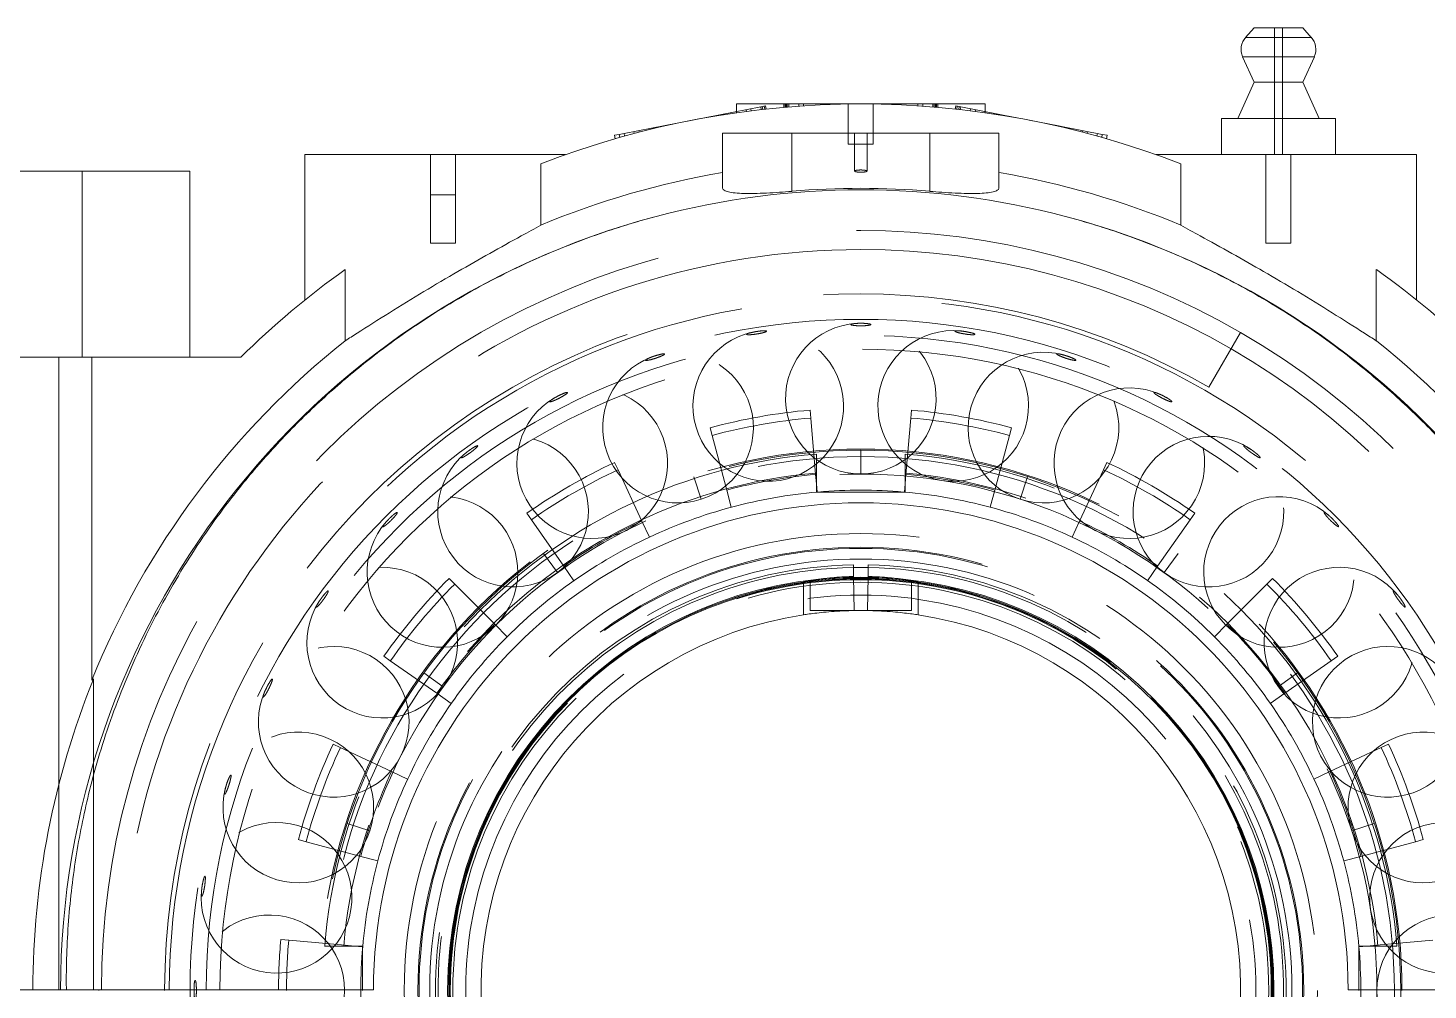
# Model space of a CAD drawing. Header units: millimetres. Extents: x -654804 to -654016, y 0 to 722.
# Drawn here: x -654540.8 to -654430.2, y 450.7 to 526.6 of the extents above; entities that cross this region are included whole.
import ezdxf

# ---------------------------------------------------------------- set-up
doc = ezdxf.new("R2010")
doc.units = ezdxf.units.MM
doc.linetypes.add('HIDDEN', pattern=[9.525, 6.35, -3.175])
for name, color, linetype, lineweight in [('Estreito visível (ISO)', 7, 'Continuous', 9), ('OCULTO', 3, 'HIDDEN', 5), ('Visível (ISO)', 7, 'Continuous', 9)]:
    doc.layers.add(name, color=color, linetype=linetype, lineweight=lineweight)

msp = doc.modelspace()

# ---------------------------------------------------------------- linework, layer by layer
at = {"layer": 'Estreito visível (ISO)'}
for p, q in [((-654444.57, 525.9), (-654439.38, 525.9)), ((-654444.81, 524.36), (-654439.14, 524.36)), ((-654482.88, 520.41), (-654482.84, 520.2)), ((-654480.67, 520.64), (-654480.67, 520.41)), ((-654477.53, 520.64), (-654477.53, 520.59)), ((-654473.72, 520.64), (-654473.72, 520.63)), ((-654473.44, 520.64), (-654473.44, 520.62)), ((-654469.28, 520.64), (-654469.28, 520.41)), ((-654467.07, 520.41), (-654467.11, 520.2)), ((-654463.99, 519.81), (-654464, 519.77)), ((-654462.61, 519.54), (-654462.61, 519.54)), ((-654462.33, 519.49), (-654462.34, 519.49)), ((-654462.18, 519.46), (-654462.18, 519.46)), ((-654461.9, 519.41), (-654461.9, 519.41)), ((-654459.36, 518.92), (-654459.37, 518.88)), ((-654493.67, 518.32), (-654493.63, 518.11)), ((-654480.43, 518.34), (-654480.43, 513.74)), ((-654469.52, 518.34), (-654469.52, 513.74)), ((-654455.9, 518.24), (-654455.94, 518)), ((-654538.34, 500.64), (-654538.34, 466.87))]:
    msp.add_line(p, q, dxfattribs=at)
for start, end in [(104.8206, 179.9728), (0.0272, 75.1794)]:
    msp.add_arc((-654474.97, 450.64), 63.22, start, end, dxfattribs=at)
at = {"layer": 'OCULTO', "ltscale": 5}
for p, q in [((-654442.3, 526.64), (-654442.3, 516.64)), ((-654441.65, 526.64), (-654441.65, 516.64)), ((-654485.57, 519.89), (-654485.56, 519.83)), ((-654484.8, 520.04), (-654484.8, 519.95)), ((-654484.03, 520.18), (-654484.01, 520.05)), ((-654483.65, 520.26), (-654483.62, 520.1)), ((-654482.76, 520.43), (-654482.72, 520.21)), ((-654482.6, 520.46), (-654482.56, 520.23)), ((-654480.94, 520.64), (-654480.94, 520.38)), ((-654480.87, 520.64), (-654480.87, 520.39)), ((-654480.78, 520.64), (-654480.78, 520.4)), ((-654479.88, 520.64), (-654479.88, 520.47)), ((-654479.49, 520.64), (-654479.49, 520.49)), ((-654478.06, 520.64), (-654478.06, 520.57)), ((-654477.81, 520.64), (-654477.81, 520.58)), ((-654476.51, 520.64), (-654476.51, 520.62)), ((-654476.23, 520.64), (-654476.23, 520.63)), ((-654476.13, 520.64), (-654476.13, 520.63)), ((-654475.96, 520.64), (-654475.96, 517.46)), ((-654475.84, 520.64), (-654475.84, 520.63)), ((-654475.17, 520.64), (-654475.17, 520.64)), ((-654474.78, 520.64), (-654474.78, 520.64)), ((-654474.11, 520.64), (-654474.11, 520.63)), ((-654473.99, 520.64), (-654473.99, 517.46)), ((-654473.82, 520.64), (-654473.82, 520.63)), ((-654472.82, 520.64), (-654472.82, 520.6)), ((-654472.42, 520.64), (-654472.42, 520.59)), ((-654472.14, 520.64), (-654472.14, 520.58)), ((-654471.88, 520.64), (-654471.88, 520.57)), ((-654470.46, 520.64), (-654470.46, 520.49)), ((-654470.07, 520.64), (-654470.07, 520.47)), ((-654469.17, 520.64), (-654469.17, 520.4)), ((-654469.08, 520.64), (-654469.08, 520.39)), ((-654469, 520.64), (-654469, 520.38)), ((-654467.35, 520.46), (-654467.39, 520.23)), ((-654467.19, 520.43), (-654467.23, 520.21)), ((-654466.3, 520.26), (-654466.33, 520.1)), ((-654465.92, 520.18), (-654465.94, 520.05)), ((-654465.15, 520.04), (-654465.15, 519.95)), ((-654464.37, 519.89), (-654464.39, 519.83)), ((-654490.97, 518.84), (-654490.96, 518.79)), ((-654490.59, 518.92), (-654490.58, 518.88)), ((-654490.2, 518.99), (-654490.19, 518.96)), ((-654489.81, 519.07), (-654489.81, 519.05)), ((-654489.43, 519.14), (-654489.43, 519.13)), ((-654489.04, 519.21), (-654489.04, 519.21)), ((-654488.05, 519.41), (-654488.05, 519.41)), ((-654487.77, 519.46), (-654487.77, 519.46)), ((-654487.61, 519.49), (-654487.61, 519.49)), ((-654487.5, 519.51), (-654487.5, 519.51)), ((-654487.34, 519.54), (-654487.34, 519.54)), ((-654487.12, 519.59), (-654487.11, 519.58)), ((-654486.73, 519.66), (-654486.73, 519.64)), ((-654486.35, 519.74), (-654486.34, 519.71)), ((-654485.96, 519.81), (-654485.95, 519.77)), ((-654463.22, 519.66), (-654463.22, 519.64)), ((-654462.83, 519.59), (-654462.83, 519.58)), ((-654462.45, 519.51), (-654462.45, 519.51)), ((-654460.91, 519.21), (-654460.91, 519.21)), ((-654460.52, 519.14), (-654460.52, 519.13)), ((-654460.14, 519.07), (-654460.14, 519.05)), ((-654459.75, 518.99), (-654459.75, 518.96)), ((-654492.9, 518.47), (-654492.87, 518.31)), ((-654492.51, 518.54), (-654492.49, 518.41)), ((-654475.47, 518.34), (-654475.47, 515.34)), ((-654474.48, 518.34), (-654474.48, 515.34)), ((-654457.44, 518.54), (-654457.46, 518.41)), ((-654457.05, 518.47), (-654457.08, 518.31)), ((-654456.28, 518.32), (-654456.32, 518.11)), ((-654508.96, 516.64), (-654508.96, 509.64)), ((-654506.99, 516.64), (-654506.99, 509.64)), ((-654473.99, 517.46), (-654475.96, 517.46)), ((-654442.96, 516.64), (-654442.96, 509.64)), ((-654440.99, 516.64), (-654440.99, 509.64)), ((-654506.99, 513.46), (-654508.96, 513.46)), ((-654506.99, 509.64), (-654508.96, 509.64)), ((-654440.99, 509.64), (-654442.96, 509.64)), ((-654447.47, 498.27), (-654444.97, 502.6)), ((-654478.93, 495.83), (-654478.98, 496.46)), ((-654478.54, 491.38), (-654478.93, 495.83)), ((-654471.02, 495.83), (-654471.41, 491.38)), ((-654470.97, 496.46), (-654471.02, 495.83)), ((-654486.88, 495.07), (-654486.72, 494.46)), ((-654486.72, 494.46), (-654485.56, 490.14)), ((-654464.39, 490.14), (-654463.23, 494.46)), ((-654463.23, 494.46), (-654463.07, 495.07)), ((-654494.15, 491.75), (-654494.42, 492.33)), ((-654478.47, 491.49), (-654478.47, 492.99)), ((-654474.97, 491.41), (-654474.97, 493.29)), ((-654471.47, 492.99), (-654471.47, 491.49)), ((-654455.53, 492.33), (-654455.8, 491.75)), ((-654492.26, 487.7), (-654494.15, 491.75)), ((-654487.57, 489.42), (-654488.15, 491.2)), ((-654478.47, 490.64), (-654478.54, 491.38)), ((-654478.47, 489.99), (-654478.47, 491.49)), ((-654471.47, 491.49), (-654471.47, 489.99)), ((-654471.41, 491.38), (-654471.47, 490.64)), ((-654462.37, 489.42), (-654461.8, 491.2)), ((-654455.8, 491.75), (-654457.69, 487.7)), ((-654485.56, 490.14), (-654485.2, 488.79)), ((-654478.42, 489.99), (-654478.47, 490.64)), ((-654471.47, 489.99), (-654478.47, 489.99)), ((-654478.42, 489.99), (-654478.42, 489.99)), ((-654471.47, 490.64), (-654471.53, 489.99)), ((-654471.53, 489.99), (-654471.53, 489.99)), ((-654464.75, 488.79), (-654464.39, 490.14)), ((-654501.36, 488.32), (-654501, 487.8)), ((-654501, 487.8), (-654498.43, 484.14)), ((-654451.52, 484.14), (-654448.95, 487.8)), ((-654448.95, 487.8), (-654448.59, 488.32)), ((-654491.67, 486.44), (-654492.26, 487.7)), ((-654457.69, 487.7), (-654458.28, 486.44)), ((-654498.94, 483.63), (-654500.04, 485.14)), ((-654451.01, 483.63), (-654449.91, 485.14)), ((-654498.43, 484.14), (-654497.63, 482.99)), ((-654475.56, 484.24), (-654475.56, 484.03)), ((-654475.56, 484.03), (-654475.56, 484.03)), ((-654475.56, 484.03), (-654475.55, 483.32)), ((-654474.4, 483.32), (-654474.39, 484.03)), ((-654474.39, 484.24), (-654474.39, 484.03)), ((-654474.39, 484.03), (-654474.39, 484.03)), ((-654452.32, 482.99), (-654451.52, 484.14)), ((-654507.05, 482.72), (-654507.5, 483.17)), ((-654503.89, 479.56), (-654507.05, 482.72)), ((-654479.5, 482.82), (-654479.5, 482.89)), ((-654475.55, 483.32), (-654475.5, 480.64)), ((-654474.45, 480.64), (-654474.4, 483.32)), ((-654470.45, 482.89), (-654470.45, 482.82)), ((-654442.9, 482.72), (-654446.06, 479.56)), ((-654442.45, 483.17), (-654442.9, 482.72)), ((-654502.91, 478.57), (-654503.89, 479.56)), ((-654446.06, 479.56), (-654447.04, 478.57)), ((-654512.66, 477.02), (-654512.14, 476.66)), ((-654437.81, 476.66), (-654437.29, 477.02)), ((-654512.14, 476.66), (-654508.47, 474.1)), ((-654507.96, 474.6), (-654509.48, 475.71)), ((-654441.99, 474.6), (-654440.47, 475.71)), ((-654441.47, 474.1), (-654437.81, 476.66)), ((-654535.59, 475.23), (-654535.59, 450.67)), ((-654508.47, 474.1), (-654507.33, 473.29)), ((-654442.62, 473.29), (-654441.47, 474.1)), ((-654516.09, 469.81), (-654516.66, 470.08)), ((-654433.28, 470.08), (-654433.86, 469.81)), ((-654512.04, 467.92), (-654516.09, 469.81)), ((-654433.86, 469.81), (-654437.91, 467.92)), ((-654510.77, 467.33), (-654512.04, 467.92)), ((-654437.91, 467.92), (-654439.18, 467.33)), ((-654538.34, 466.87), (-654538.34, 450.67)), ((-654513.75, 463.24), (-654515.54, 463.82)), ((-654436.2, 463.24), (-654434.41, 463.82)), ((-654519.41, 462.54), (-654518.79, 462.38)), ((-654518.79, 462.38), (-654514.48, 461.22)), ((-654435.47, 461.22), (-654431.15, 462.38)), ((-654431.15, 462.38), (-654430.54, 462.54)), ((-654514.48, 461.22), (-654513.13, 460.86)), ((-654436.82, 460.86), (-654435.47, 461.22)), ((-654520.17, 454.59), (-654520.8, 454.65)), ((-654515.72, 454.2), (-654520.17, 454.59)), ((-654429.78, 454.59), (-654434.23, 454.2)), ((-654517.33, 454.14), (-654515.82, 454.14)), ((-654515.82, 454.14), (-654514.33, 454.14)), ((-654514.98, 454.14), (-654515.72, 454.2)), ((-654514.33, 454.08), (-654514.98, 454.14)), ((-654514.33, 454.14), (-654514.33, 450.67)), ((-654514.32, 454.08), (-654514.33, 454.08)), ((-654434.97, 454.14), (-654435.62, 454.08)), ((-654435.62, 450.67), (-654435.62, 454.14)), ((-654435.62, 454.14), (-654434.12, 454.14)), ((-654435.62, 454.08), (-654435.62, 454.08)), ((-654434.23, 454.2), (-654434.97, 454.14)), ((-654434.12, 454.14), (-654432.62, 454.14))]:
    msp.add_line(p, q, dxfattribs=at)
for radius in [52.99, 42.65, 42.15, 40.77, 36.07, 34.99, 34.9, 34.06, 32.56, 32.43, 32.23, 31.21]:
    msp.add_circle((-654474.97, 450.64), radius, dxfattribs=at)
for centre, radius, start, end in [((-654474.97, 450.64), 60, 60, 179.9714), ((-654474.97, 450.64), 58.5, 90, 300), ((-654474.97, 450.64), 58.5, 60, 90), ((-654474.97, 450.64), 55, 60, 179.9687), ((-654474.97, 450.64), 54.63, 0.0315, 179.9685), ((-654474.97, 497.37), 5.95, 93.1366, 86.8634), ((-654474.97, 450.64), 51.72, 0.0332, 179.9668), ((-654482.28, 496.79), 5.95, 102.2013, 95.7993), ((-654467.67, 496.79), 5.95, 84.2013, 77.7993), ((-654474.97, 450.64), 60, 0.0286, 60), ((-654474.97, 450.64), 50.63, 0.034, 179.966), ((-654489.41, 495.08), 5.95, 111.1366, 104.8634), ((-654460.54, 495.08), 5.95, 75.1366, 68.8634), ((-654474.97, 450.64), 58.5, 0.0294, 60), ((-654496.19, 492.27), 5.95, 120.2013, 113.7993), ((-654453.76, 492.27), 5.95, 66.2013, 59.7993), ((-654474.97, 450.64), 46, 95, 105), ((-654474.97, 450.64), 45.37, 95, 105), ((-654474.97, 450.64), 45.37, 75, 85), ((-654474.97, 450.64), 46, 75, 85), ((-654474.97, 450.64), 42.75, 0.0402, 179.9598), ((-654502.44, 488.44), 5.95, 129.1366, 122.8634), ((-654447.51, 488.44), 5.95, 57.1366, 50.8634), ((-654474.97, 450.64), 42.5, 94.7238, 175.2762), ((-654474.97, 450.64), 46, 115, 125), ((-654474.97, 450.64), 42.5, 4.7238, 85.2762), ((-654474.97, 450.64), 46, 55, 65), ((-654474.97, 450.64), 41, 94.8971, 175.1029), ((-654474.97, 450.64), 45.37, 115, 125), ((-654474.97, 450.64), 40.9, 95, 105), ((-654474.97, 450.64), 41, 4.8971, 85.1029), ((-654474.97, 450.64), 40.9, 75, 85), ((-654474.97, 450.64), 45.37, 55, 65), ((-654474.97, 450.64), 39.5, 95, 105), ((-654474.97, 450.64), 39.5, 94.9, 95), ((-654474.97, 450.64), 39.5, 85.1, 94.9), ((-654474.97, 450.64), 39.5, 85, 85.1), ((-654474.97, 450.64), 39.5, 75, 85), ((-654508.02, 483.68), 5.95, 138.2013, 131.7993), ((-654441.93, 483.68), 5.95, 48.2013, 41.7993), ((-654474.97, 450.64), 39.5, 105, 115), ((-654474.97, 450.64), 39.5, 65, 75), ((-654474.97, 450.64), 40.9, 115, 125), ((-654474.97, 450.64), 40.9, 55, 65), ((-654474.97, 450.64), 39.5, 115, 125), ((-654474.97, 450.64), 39.5, 55, 65), ((-654512.78, 478.1), 5.95, 147.1366, 140.8634), ((-654474.97, 450.64), 33.6, 91, 89), ((-654474.97, 450.64), 33.4, 91, 89), ((-654474.97, 450.64), 33.4, 90, 91), ((-654474.97, 450.64), 33.4, 89, 90), ((-654437.17, 478.1), 5.95, 39.1366, 32.8634), ((-654474.97, 450.64), 46, 135, 145), ((-654474.97, 450.64), 45.37, 135, 145), ((-654474.97, 450.64), 32.56, 97.9483, 82.0517), ((-654474.97, 450.64), 39.5, 125, 135), ((-654474.97, 450.64), 32.57, 90, 97.9435), ((-654474.97, 450.64), 32.57, 82.0565, 90), ((-654474.97, 450.64), 39.5, 45, 55), ((-654474.97, 450.64), 45.37, 35, 45), ((-654474.97, 450.64), 46, 35, 45), ((-654474.97, 450.64), 40.9, 135, 145), ((-654474.97, 450.64), 40.9, 35, 45), ((-654516.61, 471.85), 5.95, 156.2013, 149.7993), ((-654474.97, 450.64), 39.5, 135, 145), ((-654474.97, 450.64), 39.5, 35, 45), ((-654433.34, 471.85), 5.95, 30.2013, 23.7993), ((-654474.97, 450.64), 39.5, 145, 155), ((-654474.97, 450.64), 39.5, 25, 35), ((-654519.41, 465.08), 5.95, 165.1366, 158.8634), ((-654474.97, 450.64), 46, 155, 165), ((-654430.53, 465.08), 5.95, 21.1366, 14.8634), ((-654474.97, 450.64), 46, 15, 25), ((-654474.97, 450.64), 45.37, 155, 165), ((-654474.97, 450.64), 45.37, 15, 25), ((-654474.97, 450.64), 40.9, 155, 165), ((-654474.97, 450.64), 40.9, 15, 25), ((-654474.97, 450.64), 39.5, 155, 165), ((-654474.97, 450.64), 39.5, 15, 25), ((-654521.13, 457.95), 5.95, 174.2013, 167.7993), ((-654428.82, 457.95), 5.95, 12.2013, 5.7993), ((-654474.97, 450.64), 39.5, 165, 175), ((-654474.97, 450.64), 39.5, 5, 15), ((-654521.7, 450.64), 5.95, 183.1366, 176.8634), ((-654428.25, 450.64), 5.95, 3.1366, 356.8634), ((-654474.97, 450.64), 46, 175, 179.9626), ((-654474.97, 450.64), 45.37, 175, 179.9621), ((-654474.97, 450.64), 40.9, 175, 175.0905), ((-654474.97, 450.64), 39.5, 175, 185), ((-654474.97, 450.64), 39.5, 355, 5), ((-654474.97, 450.64), 40.9, 4.9095, 5), ((-654474.97, 450.64), 42.75, 0, 0.0402)]:
    msp.add_arc(centre, radius, start, end, dxfattribs=at)
for points, knots in [([(-654474.48, 515.34), (-654474.48, 515.35), (-654474.5, 515.36), (-654474.55, 515.38), (-654474.58, 515.39), (-654474.67, 515.41), (-654474.73, 515.42), (-654474.85, 515.42), (-654474.91, 515.43), (-654475.04, 515.43), (-654475.1, 515.42), (-654475.22, 515.42), (-654475.28, 515.41), (-654475.37, 515.39), (-654475.4, 515.38), (-654475.45, 515.36), (-654475.47, 515.35), (-654475.47, 515.33), (-654475.45, 515.32), (-654475.4, 515.29), (-654475.36, 515.29), (-654475.28, 515.27), (-654475.22, 515.26), (-654475.1, 515.26), (-654475.04, 515.25), (-654474.91, 515.25), (-654474.85, 515.26), (-654474.73, 515.26), (-654474.67, 515.27), (-654474.58, 515.29), (-654474.55, 515.29), (-654474.5, 515.32), (-654474.48, 515.33), (-654474.48, 515.34)], [0, 0, 0, 0, 0.18754, 0.18754, 0.37508, 0.37508, 0.560937, 0.560937, 0.746794, 0.746794, 0.932651, 0.932651, 1.118507, 1.118507, 1.306047, 1.306047, 1.493588, 1.493588, 1.681379, 1.681379, 1.86917, 1.86917, 2.053896, 2.053896, 2.238622, 2.238622, 2.423347, 2.423347, 2.608073, 2.608073, 2.795864, 2.795864, 2.983656, 2.983656, 2.983656, 2.983656]), ([(-654474.97, 503.12), (-654474.91, 503.12), (-654474.81, 503.12), (-654474.62, 503.13), (-654474.52, 503.14), (-654474.36, 503.16), (-654474.29, 503.17), (-654474.2, 503.19), (-654474.18, 503.21), (-654474.18, 503.23), (-654474.2, 503.25), (-654474.29, 503.27), (-654474.36, 503.28), (-654474.52, 503.3), (-654474.62, 503.31), (-654474.81, 503.32), (-654474.91, 503.32), (-654475.04, 503.32), (-654475.13, 503.32), (-654475.33, 503.31), (-654475.43, 503.3), (-654475.59, 503.28), (-654475.66, 503.27), (-654475.75, 503.25), (-654475.77, 503.23), (-654475.77, 503.21), (-654475.75, 503.19), (-654475.66, 503.17), (-654475.59, 503.16), (-654475.43, 503.14), (-654475.33, 503.13), (-654475.13, 503.12), (-654475.04, 503.12), (-654474.97, 503.12)], [0, 0, 0, 0, 0.0198918, 0.0198918, 0.0397835, 0.0397835, 0.0596753, 0.0596753, 0.0795671, 0.0795671, 0.0994588, 0.0994588, 0.1193506, 0.1193506, 0.1392423, 0.1392423, 0.1591341, 0.1591341, 0.1790259, 0.1790259, 0.1989176, 0.1989176, 0.2188094, 0.2188094, 0.2387012, 0.2387012, 0.2585929, 0.2585929, 0.2784847, 0.2784847, 0.2983765, 0.2983765, 0.3182682, 0.3182682, 0.3182682, 0.3182682]), ([(-654483.22, 502.67), (-654483.28, 502.66), (-654483.37, 502.64), (-654483.56, 502.6), (-654483.66, 502.58), (-654483.82, 502.54), (-654483.89, 502.52), (-654483.97, 502.48), (-654483.99, 502.46), (-654483.99, 502.44), (-654483.97, 502.43), (-654483.87, 502.41), (-654483.8, 502.41), (-654483.64, 502.42), (-654483.54, 502.43), (-654483.34, 502.45), (-654483.25, 502.47), (-654483.12, 502.49), (-654483.03, 502.5), (-654482.84, 502.54), (-654482.74, 502.56), (-654482.58, 502.61), (-654482.51, 502.63), (-654482.43, 502.67), (-654482.41, 502.69), (-654482.41, 502.71), (-654482.44, 502.72), (-654482.53, 502.73), (-654482.6, 502.73), (-654482.76, 502.72), (-654482.86, 502.72), (-654483.06, 502.69), (-654483.15, 502.68), (-654483.22, 502.67)], [0, 0, 0, 0, 0.0199596, 0.0199596, 0.0399192, 0.0399192, 0.0598788, 0.0598788, 0.0798384, 0.0798384, 0.099798, 0.099798, 0.1197576, 0.1197576, 0.1397172, 0.1397172, 0.1596768, 0.1596768, 0.1796364, 0.1796364, 0.199596, 0.199596, 0.2195556, 0.2195556, 0.2395152, 0.2395152, 0.2594748, 0.2594748, 0.2794344, 0.2794344, 0.299394, 0.299394, 0.3193536, 0.3193536, 0.3193536, 0.3193536]), ([(-654466.73, 502.67), (-654466.8, 502.68), (-654466.89, 502.69), (-654467.09, 502.72), (-654467.19, 502.72), (-654467.35, 502.73), (-654467.42, 502.73), (-654467.51, 502.72), (-654467.54, 502.71), (-654467.54, 502.69), (-654467.52, 502.67), (-654467.44, 502.63), (-654467.37, 502.61), (-654467.21, 502.56), (-654467.11, 502.54), (-654466.92, 502.5), (-654466.83, 502.49), (-654466.7, 502.47), (-654466.61, 502.45), (-654466.41, 502.43), (-654466.31, 502.42), (-654466.15, 502.41), (-654466.08, 502.41), (-654465.98, 502.43), (-654465.96, 502.44), (-654465.96, 502.46), (-654465.98, 502.48), (-654466.06, 502.52), (-654466.13, 502.54), (-654466.29, 502.58), (-654466.38, 502.6), (-654466.58, 502.64), (-654466.67, 502.66), (-654466.73, 502.67)], [0, 0, 0, 0, 0.0199596, 0.0199596, 0.0399192, 0.0399192, 0.0598788, 0.0598788, 0.0798384, 0.0798384, 0.099798, 0.099798, 0.1197576, 0.1197576, 0.1397172, 0.1397172, 0.1596768, 0.1596768, 0.1796364, 0.1796364, 0.199596, 0.199596, 0.2195556, 0.2195556, 0.2395152, 0.2395152, 0.2594748, 0.2594748, 0.2794344, 0.2794344, 0.299394, 0.299394, 0.3193536, 0.3193536, 0.3193536, 0.3193536]), ([(-654491.19, 500.55), (-654491.26, 500.53), (-654491.35, 500.51), (-654491.53, 500.45), (-654491.63, 500.43), (-654491.79, 500.4), (-654491.86, 500.39), (-654491.95, 500.38), (-654491.98, 500.39), (-654491.98, 500.41), (-654491.97, 500.43), (-654491.89, 500.48), (-654491.83, 500.52), (-654491.68, 500.58), (-654491.59, 500.62), (-654491.41, 500.69), (-654491.32, 500.72), (-654491.19, 500.76), (-654491.1, 500.79), (-654490.91, 500.84), (-654490.82, 500.86), (-654490.66, 500.9), (-654490.59, 500.91), (-654490.49, 500.91), (-654490.47, 500.9), (-654490.46, 500.88), (-654490.48, 500.86), (-654490.55, 500.81), (-654490.62, 500.78), (-654490.77, 500.71), (-654490.86, 500.67), (-654491.04, 500.61), (-654491.13, 500.58), (-654491.19, 500.55)], [0, 0, 0, 0, 0.0198918, 0.0198918, 0.0397835, 0.0397835, 0.0596753, 0.0596753, 0.0795671, 0.0795671, 0.0994588, 0.0994588, 0.1193506, 0.1193506, 0.1392423, 0.1392423, 0.1591341, 0.1591341, 0.1790259, 0.1790259, 0.1989176, 0.1989176, 0.2188094, 0.2188094, 0.2387012, 0.2387012, 0.2585929, 0.2585929, 0.2784847, 0.2784847, 0.2983765, 0.2983765, 0.3182682, 0.3182682, 0.3182682, 0.3182682]), ([(-654458.76, 500.55), (-654458.82, 500.58), (-654458.91, 500.61), (-654459.09, 500.67), (-654459.18, 500.71), (-654459.33, 500.78), (-654459.39, 500.81), (-654459.47, 500.86), (-654459.49, 500.88), (-654459.48, 500.9), (-654459.46, 500.91), (-654459.36, 500.91), (-654459.29, 500.9), (-654459.13, 500.86), (-654459.03, 500.84), (-654458.85, 500.79), (-654458.76, 500.76), (-654458.63, 500.72), (-654458.54, 500.69), (-654458.36, 500.62), (-654458.27, 500.58), (-654458.12, 500.52), (-654458.06, 500.48), (-654457.98, 500.43), (-654457.97, 500.41), (-654457.97, 500.39), (-654458, 500.38), (-654458.09, 500.39), (-654458.16, 500.4), (-654458.32, 500.43), (-654458.42, 500.45), (-654458.6, 500.51), (-654458.69, 500.53), (-654458.76, 500.55)], [0, 0, 0, 0, 0.0198918, 0.0198918, 0.0397835, 0.0397835, 0.0596753, 0.0596753, 0.0795671, 0.0795671, 0.0994588, 0.0994588, 0.1193506, 0.1193506, 0.1392423, 0.1392423, 0.1591341, 0.1591341, 0.1790259, 0.1790259, 0.1989176, 0.1989176, 0.2188094, 0.2188094, 0.2387012, 0.2387012, 0.2585929, 0.2585929, 0.2784847, 0.2784847, 0.2983765, 0.2983765, 0.3182682, 0.3182682, 0.3182682, 0.3182682]), ([(-654498.89, 497.58), (-654498.95, 497.55), (-654499.03, 497.5), (-654499.2, 497.41), (-654499.29, 497.36), (-654499.43, 497.26), (-654499.48, 497.22), (-654499.55, 497.16), (-654499.56, 497.14), (-654499.55, 497.12), (-654499.53, 497.11), (-654499.44, 497.13), (-654499.37, 497.15), (-654499.21, 497.21), (-654499.12, 497.25), (-654498.95, 497.33), (-654498.86, 497.37), (-654498.74, 497.43), (-654498.66, 497.48), (-654498.49, 497.57), (-654498.41, 497.62), (-654498.27, 497.71), (-654498.21, 497.76), (-654498.14, 497.82), (-654498.13, 497.84), (-654498.14, 497.86), (-654498.17, 497.87), (-654498.26, 497.85), (-654498.32, 497.83), (-654498.48, 497.77), (-654498.57, 497.73), (-654498.75, 497.65), (-654498.83, 497.61), (-654498.89, 497.58)], [0, 0, 0, 0, 0.0199596, 0.0199596, 0.0399192, 0.0399192, 0.0598788, 0.0598788, 0.0798384, 0.0798384, 0.099798, 0.099798, 0.1197576, 0.1197576, 0.1397172, 0.1397172, 0.1596768, 0.1596768, 0.1796364, 0.1796364, 0.199596, 0.199596, 0.2195556, 0.2195556, 0.2395152, 0.2395152, 0.2594748, 0.2594748, 0.2794344, 0.2794344, 0.299394, 0.299394, 0.3193536, 0.3193536, 0.3193536, 0.3193536]), ([(-654451.06, 497.58), (-654451.12, 497.61), (-654451.2, 497.65), (-654451.38, 497.73), (-654451.47, 497.77), (-654451.63, 497.83), (-654451.69, 497.85), (-654451.78, 497.87), (-654451.81, 497.86), (-654451.82, 497.84), (-654451.81, 497.82), (-654451.74, 497.76), (-654451.68, 497.71), (-654451.54, 497.62), (-654451.46, 497.57), (-654451.29, 497.48), (-654451.21, 497.43), (-654451.09, 497.37), (-654451, 497.33), (-654450.83, 497.25), (-654450.74, 497.21), (-654450.58, 497.15), (-654450.51, 497.13), (-654450.42, 497.11), (-654450.4, 497.12), (-654450.39, 497.14), (-654450.4, 497.16), (-654450.47, 497.22), (-654450.52, 497.26), (-654450.66, 497.36), (-654450.75, 497.41), (-654450.92, 497.5), (-654451, 497.55), (-654451.06, 497.58)], [0, 0, 0, 0, 0.0199596, 0.0199596, 0.0399192, 0.0399192, 0.0598788, 0.0598788, 0.0798384, 0.0798384, 0.099798, 0.099798, 0.1197576, 0.1197576, 0.1397172, 0.1397172, 0.1596768, 0.1596768, 0.1796364, 0.1796364, 0.199596, 0.199596, 0.2195556, 0.2195556, 0.2395152, 0.2395152, 0.2594748, 0.2594748, 0.2794344, 0.2794344, 0.299394, 0.299394, 0.3193536, 0.3193536, 0.3193536, 0.3193536]), ([(-654505.82, 493.1), (-654505.77, 493.14), (-654505.7, 493.19), (-654505.54, 493.32), (-654505.47, 493.38), (-654505.35, 493.49), (-654505.3, 493.54), (-654505.24, 493.61), (-654505.23, 493.64), (-654505.25, 493.66), (-654505.27, 493.66), (-654505.36, 493.62), (-654505.42, 493.59), (-654505.56, 493.51), (-654505.65, 493.46), (-654505.81, 493.35), (-654505.89, 493.3), (-654505.99, 493.22), (-654506.07, 493.16), (-654506.22, 493.04), (-654506.3, 492.98), (-654506.42, 492.87), (-654506.47, 492.82), (-654506.52, 492.74), (-654506.53, 492.72), (-654506.52, 492.7), (-654506.49, 492.7), (-654506.41, 492.73), (-654506.34, 492.76), (-654506.2, 492.85), (-654506.12, 492.9), (-654505.96, 493.01), (-654505.88, 493.06), (-654505.82, 493.1)], [0, 0, 0, 0, 0.0198918, 0.0198918, 0.0397835, 0.0397835, 0.0596753, 0.0596753, 0.0795671, 0.0795671, 0.0994588, 0.0994588, 0.1193506, 0.1193506, 0.1392423, 0.1392423, 0.1591341, 0.1591341, 0.1790259, 0.1790259, 0.1989176, 0.1989176, 0.2188094, 0.2188094, 0.2387012, 0.2387012, 0.2585929, 0.2585929, 0.2784847, 0.2784847, 0.2983765, 0.2983765, 0.3182682, 0.3182682, 0.3182682, 0.3182682]), ([(-654444.12, 493.1), (-654444.18, 493.14), (-654444.25, 493.19), (-654444.41, 493.32), (-654444.48, 493.38), (-654444.6, 493.49), (-654444.65, 493.54), (-654444.71, 493.61), (-654444.72, 493.64), (-654444.7, 493.66), (-654444.68, 493.66), (-654444.59, 493.62), (-654444.53, 493.59), (-654444.39, 493.51), (-654444.3, 493.46), (-654444.14, 493.35), (-654444.06, 493.3), (-654443.96, 493.22), (-654443.88, 493.16), (-654443.73, 493.04), (-654443.65, 492.98), (-654443.53, 492.87), (-654443.48, 492.82), (-654443.42, 492.74), (-654443.42, 492.72), (-654443.43, 492.7), (-654443.46, 492.7), (-654443.54, 492.73), (-654443.6, 492.76), (-654443.75, 492.85), (-654443.83, 492.9), (-654443.99, 493.01), (-654444.07, 493.06), (-654444.12, 493.1)], [0, 0, 0, 0, 0.0198918, 0.0198918, 0.0397835, 0.0397835, 0.0596753, 0.0596753, 0.0795671, 0.0795671, 0.0994588, 0.0994588, 0.1193506, 0.1193506, 0.1392423, 0.1392423, 0.1591341, 0.1591341, 0.1790259, 0.1790259, 0.1989176, 0.1989176, 0.2188094, 0.2188094, 0.2387012, 0.2387012, 0.2585929, 0.2585929, 0.2784847, 0.2784847, 0.2983765, 0.2983765, 0.3182682, 0.3182682, 0.3182682, 0.3182682]), ([(-654512.23, 487.89), (-654512.27, 487.84), (-654512.34, 487.77), (-654512.47, 487.63), (-654512.53, 487.56), (-654512.64, 487.43), (-654512.68, 487.37), (-654512.72, 487.29), (-654512.73, 487.26), (-654512.71, 487.25), (-654512.69, 487.25), (-654512.61, 487.3), (-654512.55, 487.34), (-654512.42, 487.44), (-654512.34, 487.51), (-654512.2, 487.64), (-654512.13, 487.7), (-654512.04, 487.8), (-654511.97, 487.87), (-654511.84, 488.01), (-654511.78, 488.08), (-654511.67, 488.21), (-654511.63, 488.27), (-654511.59, 488.35), (-654511.58, 488.38), (-654511.6, 488.39), (-654511.62, 488.39), (-654511.71, 488.34), (-654511.76, 488.3), (-654511.89, 488.2), (-654511.97, 488.13), (-654512.11, 488), (-654512.18, 487.94), (-654512.23, 487.89)], [0, 0, 0, 0, 0.0199596, 0.0199596, 0.0399192, 0.0399192, 0.0598788, 0.0598788, 0.0798384, 0.0798384, 0.099798, 0.099798, 0.1197576, 0.1197576, 0.1397172, 0.1397172, 0.1596768, 0.1596768, 0.1796364, 0.1796364, 0.199596, 0.199596, 0.2195556, 0.2195556, 0.2395152, 0.2395152, 0.2594748, 0.2594748, 0.2794344, 0.2794344, 0.299394, 0.299394, 0.3193536, 0.3193536, 0.3193536, 0.3193536]), ([(-654437.72, 487.89), (-654437.77, 487.94), (-654437.84, 488), (-654437.98, 488.13), (-654438.06, 488.2), (-654438.19, 488.3), (-654438.24, 488.34), (-654438.33, 488.39), (-654438.35, 488.39), (-654438.37, 488.38), (-654438.36, 488.35), (-654438.32, 488.27), (-654438.28, 488.21), (-654438.17, 488.08), (-654438.11, 488.01), (-654437.98, 487.87), (-654437.91, 487.8), (-654437.82, 487.7), (-654437.75, 487.64), (-654437.6, 487.51), (-654437.53, 487.44), (-654437.4, 487.34), (-654437.34, 487.3), (-654437.26, 487.25), (-654437.24, 487.25), (-654437.22, 487.26), (-654437.22, 487.29), (-654437.27, 487.37), (-654437.31, 487.43), (-654437.41, 487.56), (-654437.48, 487.63), (-654437.61, 487.77), (-654437.68, 487.84), (-654437.72, 487.89)], [0, 0, 0, 0, 0.0199596, 0.0199596, 0.0399192, 0.0399192, 0.0598788, 0.0598788, 0.0798384, 0.0798384, 0.099798, 0.099798, 0.1197576, 0.1197576, 0.1397172, 0.1397172, 0.1596768, 0.1596768, 0.1796364, 0.1796364, 0.199596, 0.199596, 0.2195556, 0.2195556, 0.2395152, 0.2395152, 0.2594748, 0.2594748, 0.2794344, 0.2794344, 0.299394, 0.299394, 0.3193536, 0.3193536, 0.3193536, 0.3193536]), ([(-654475.55, 483.32), (-654475.99, 483.31), (-654476.44, 483.29), (-654477.46, 483.21), (-654478.02, 483.15), (-654478.87, 483.02), (-654479.23, 482.95), (-654479.47, 482.89)], [2.271841, 2.271841, 2.271841, 2.271841, 2.4015448, 2.4015448, 2.5874451, 2.5874451, 2.7649966, 2.7649966, 2.7649966, 2.7649966]), ([(-654470.47, 482.89), (-654470.72, 482.95), (-654471.08, 483.02), (-654471.93, 483.15), (-654472.48, 483.21), (-654473.51, 483.29), (-654473.96, 483.31), (-654474.4, 483.32)], [1.6662925, 1.6662925, 1.6662925, 1.6662925, 1.843844, 1.843844, 2.0297443, 2.0297443, 2.1594481, 2.1594481, 2.1594481, 2.1594481]), ([(-654517.44, 481.49), (-654517.4, 481.54), (-654517.34, 481.62), (-654517.24, 481.78), (-654517.18, 481.86), (-654517.1, 482.01), (-654517.07, 482.07), (-654517.04, 482.16), (-654517.04, 482.18), (-654517.06, 482.2), (-654517.08, 482.19), (-654517.15, 482.13), (-654517.2, 482.08), (-654517.31, 481.96), (-654517.38, 481.88), (-654517.5, 481.73), (-654517.55, 481.66), (-654517.63, 481.55), (-654517.69, 481.47), (-654517.79, 481.31), (-654517.85, 481.23), (-654517.93, 481.08), (-654517.96, 481.02), (-654517.99, 480.93), (-654517.99, 480.91), (-654517.97, 480.89), (-654517.95, 480.9), (-654517.88, 480.96), (-654517.83, 481.01), (-654517.72, 481.13), (-654517.65, 481.21), (-654517.53, 481.36), (-654517.48, 481.43), (-654517.44, 481.49)], [0, 0, 0, 0, 0.0198918, 0.0198918, 0.0397835, 0.0397835, 0.0596753, 0.0596753, 0.0795671, 0.0795671, 0.0994588, 0.0994588, 0.1193506, 0.1193506, 0.1392423, 0.1392423, 0.1591341, 0.1591341, 0.1790259, 0.1790259, 0.1989176, 0.1989176, 0.2188094, 0.2188094, 0.2387012, 0.2387012, 0.2585929, 0.2585929, 0.2784847, 0.2784847, 0.2983765, 0.2983765, 0.3182682, 0.3182682, 0.3182682, 0.3182682]), ([(-654432.51, 481.49), (-654432.55, 481.54), (-654432.61, 481.62), (-654432.71, 481.78), (-654432.77, 481.86), (-654432.85, 482.01), (-654432.88, 482.07), (-654432.91, 482.16), (-654432.91, 482.18), (-654432.89, 482.2), (-654432.87, 482.19), (-654432.8, 482.13), (-654432.75, 482.08), (-654432.64, 481.96), (-654432.57, 481.88), (-654432.45, 481.73), (-654432.39, 481.66), (-654432.32, 481.55), (-654432.26, 481.47), (-654432.16, 481.31), (-654432.1, 481.23), (-654432.02, 481.08), (-654431.99, 481.02), (-654431.96, 480.93), (-654431.96, 480.91), (-654431.98, 480.89), (-654432, 480.9), (-654432.07, 480.96), (-654432.12, 481.01), (-654432.23, 481.13), (-654432.3, 481.21), (-654432.42, 481.36), (-654432.47, 481.43), (-654432.51, 481.49)], [0, 0, 0, 0, 0.0198918, 0.0198918, 0.0397835, 0.0397835, 0.0596753, 0.0596753, 0.0795671, 0.0795671, 0.0994588, 0.0994588, 0.1193506, 0.1193506, 0.1392423, 0.1392423, 0.1591341, 0.1591341, 0.1790259, 0.1790259, 0.1989176, 0.1989176, 0.2188094, 0.2188094, 0.2387012, 0.2387012, 0.2585929, 0.2585929, 0.2784847, 0.2784847, 0.2983765, 0.2983765, 0.3182682, 0.3182682, 0.3182682, 0.3182682]), ([(-654521.91, 474.55), (-654521.94, 474.49), (-654521.98, 474.41), (-654522.07, 474.23), (-654522.1, 474.14), (-654522.16, 473.99), (-654522.18, 473.92), (-654522.2, 473.83), (-654522.2, 473.8), (-654522.18, 473.79), (-654522.16, 473.8), (-654522.09, 473.87), (-654522.05, 473.93), (-654521.96, 474.07), (-654521.91, 474.15), (-654521.81, 474.32), (-654521.77, 474.41), (-654521.71, 474.52), (-654521.67, 474.61), (-654521.59, 474.79), (-654521.55, 474.88), (-654521.49, 475.03), (-654521.47, 475.1), (-654521.45, 475.19), (-654521.45, 475.22), (-654521.47, 475.23), (-654521.5, 475.22), (-654521.56, 475.15), (-654521.6, 475.09), (-654521.69, 474.95), (-654521.74, 474.87), (-654521.84, 474.7), (-654521.88, 474.61), (-654521.91, 474.55)], [0, 0, 0, 0, 0.0199596, 0.0199596, 0.0399192, 0.0399192, 0.0598788, 0.0598788, 0.0798384, 0.0798384, 0.099798, 0.099798, 0.1197576, 0.1197576, 0.1397172, 0.1397172, 0.1596768, 0.1596768, 0.1796364, 0.1796364, 0.199596, 0.199596, 0.2195556, 0.2195556, 0.2395152, 0.2395152, 0.2594748, 0.2594748, 0.2794344, 0.2794344, 0.299394, 0.299394, 0.3193536, 0.3193536, 0.3193536, 0.3193536]), ([(-654524.89, 466.86), (-654524.87, 466.92), (-654524.84, 467.01), (-654524.79, 467.2), (-654524.77, 467.29), (-654524.73, 467.46), (-654524.72, 467.52), (-654524.72, 467.62), (-654524.73, 467.64), (-654524.75, 467.65), (-654524.77, 467.63), (-654524.82, 467.56), (-654524.85, 467.49), (-654524.92, 467.34), (-654524.96, 467.25), (-654525.03, 467.07), (-654525.06, 466.98), (-654525.1, 466.85), (-654525.12, 466.76), (-654525.18, 466.58), (-654525.2, 466.48), (-654525.23, 466.32), (-654525.24, 466.25), (-654525.25, 466.16), (-654525.24, 466.13), (-654525.22, 466.13), (-654525.2, 466.14), (-654525.15, 466.22), (-654525.11, 466.28), (-654525.05, 466.43), (-654525.01, 466.52), (-654524.94, 466.7), (-654524.91, 466.79), (-654524.89, 466.86)], [0, 0, 0, 0, 0.0198918, 0.0198918, 0.0397835, 0.0397835, 0.0596753, 0.0596753, 0.0795671, 0.0795671, 0.0994588, 0.0994588, 0.1193506, 0.1193506, 0.1392423, 0.1392423, 0.1591341, 0.1591341, 0.1790259, 0.1790259, 0.1989176, 0.1989176, 0.2188094, 0.2188094, 0.2387012, 0.2387012, 0.2585929, 0.2585929, 0.2784847, 0.2784847, 0.2983765, 0.2983765, 0.3182682, 0.3182682, 0.3182682, 0.3182682]), ([(-654527.01, 458.88), (-654527.02, 458.81), (-654527.03, 458.72), (-654527.05, 458.53), (-654527.06, 458.43), (-654527.07, 458.26), (-654527.07, 458.19), (-654527.06, 458.1), (-654527.05, 458.08), (-654527.02, 458.07), (-654527.01, 458.09), (-654526.97, 458.18), (-654526.94, 458.24), (-654526.9, 458.4), (-654526.88, 458.5), (-654526.84, 458.69), (-654526.82, 458.78), (-654526.8, 458.91), (-654526.79, 459.01), (-654526.77, 459.2), (-654526.76, 459.3), (-654526.75, 459.47), (-654526.75, 459.54), (-654526.76, 459.63), (-654526.77, 459.65), (-654526.8, 459.65), (-654526.81, 459.64), (-654526.85, 459.55), (-654526.87, 459.49), (-654526.92, 459.33), (-654526.94, 459.23), (-654526.98, 459.04), (-654527, 458.94), (-654527.01, 458.88)], [0, 0, 0, 0, 0.0199596, 0.0199596, 0.0399192, 0.0399192, 0.0598788, 0.0598788, 0.0798384, 0.0798384, 0.099798, 0.099798, 0.1197576, 0.1197576, 0.1397172, 0.1397172, 0.1596768, 0.1596768, 0.1796364, 0.1796364, 0.199596, 0.199596, 0.2195556, 0.2195556, 0.2395152, 0.2395152, 0.2594748, 0.2594748, 0.2794344, 0.2794344, 0.299394, 0.299394, 0.3193536, 0.3193536, 0.3193536, 0.3193536]), ([(-654527.46, 450.64), (-654527.46, 450.7), (-654527.46, 450.8), (-654527.47, 450.99), (-654527.48, 451.09), (-654527.49, 451.26), (-654527.51, 451.32), (-654527.53, 451.41), (-654527.54, 451.43), (-654527.57, 451.43), (-654527.58, 451.41), (-654527.61, 451.32), (-654527.62, 451.26), (-654527.64, 451.09), (-654527.64, 450.99), (-654527.65, 450.8), (-654527.65, 450.7), (-654527.65, 450.57), (-654527.65, 450.48), (-654527.64, 450.28), (-654527.64, 450.19), (-654527.62, 450.02), (-654527.61, 449.95), (-654527.58, 449.86), (-654527.57, 449.84), (-654527.54, 449.84), (-654527.53, 449.86), (-654527.51, 449.95), (-654527.49, 450.02), (-654527.48, 450.19), (-654527.47, 450.28), (-654527.46, 450.48), (-654527.46, 450.57), (-654527.46, 450.64)], [0, 0, 0, 0, 0.0198918, 0.0198918, 0.0397835, 0.0397835, 0.0596753, 0.0596753, 0.0795671, 0.0795671, 0.0994588, 0.0994588, 0.1193506, 0.1193506, 0.1392423, 0.1392423, 0.1591341, 0.1591341, 0.1790259, 0.1790259, 0.1989176, 0.1989176, 0.2188094, 0.2188094, 0.2387012, 0.2387012, 0.2585929, 0.2585929, 0.2784847, 0.2784847, 0.2983765, 0.2983765, 0.3182682, 0.3182682, 0.3182682, 0.3182682])]:
    msp.add_open_spline(points, degree=3, knots=knots, dxfattribs=at)
for points in [[(-654479.5, 482.89), (-654479.49, 482.89), (-654479.48, 482.89), (-654479.48, 482.89)], [(-654479.47, 482.89), (-654479.48, 482.89), (-654479.48, 482.89), (-654479.48, 482.89)], [(-654470.47, 482.89), (-654470.47, 482.89), (-654470.47, 482.89), (-654470.47, 482.89)], [(-654470.47, 482.89), (-654470.46, 482.89), (-654470.46, 482.89), (-654470.45, 482.89)]]:
    msp.add_open_spline(points, degree=3, dxfattribs=at)
at = {"layer": 'Visível (ISO)'}
for p, q in [((-654443.9, 526.64), (-654444.57, 525.9)), ((-654443.9, 526.64), (-654440.05, 526.64)), ((-654440.05, 526.64), (-654439.38, 525.9)), ((-654443.9, 522.35), (-654444.81, 524.36)), ((-654440.05, 522.35), (-654439.14, 524.36)), ((-654443.9, 522.35), (-654445.19, 519.5)), ((-654443.9, 522.35), (-654440.05, 522.35)), ((-654440.05, 522.35), (-654438.76, 519.5)), ((-654482.88, 520.41), (-654488.27, 519.36)), ((-654481.06, 520.64), (-654484.8, 520.64)), ((-654484.8, 520.64), (-654484.8, 520.04)), ((-654482.88, 520.41), (-654482.49, 520.48)), ((-654482.49, 520.48), (-654482.44, 520.24)), ((-654481.06, 520.64), (-654481.06, 520.37)), ((-654480.67, 520.64), (-654481.06, 520.64)), ((-654480.67, 520.64), (-654477.53, 520.64)), ((-654477.13, 520.64), (-654477.53, 520.64)), ((-654477.13, 520.64), (-654477.13, 520.6)), ((-654477.13, 520.64), (-654474.97, 520.64)), ((-654474.97, 520.64), (-654473.72, 520.64)), ((-654473.44, 520.64), (-654473.72, 520.64)), ((-654473.44, 520.64), (-654469.28, 520.64)), ((-654468.89, 520.64), (-654469.28, 520.64)), ((-654465.15, 520.64), (-654468.89, 520.64)), ((-654468.89, 520.64), (-654468.89, 520.37)), ((-654467.46, 520.48), (-654467.51, 520.24)), ((-654467.07, 520.41), (-654467.46, 520.48)), ((-654467.07, 520.41), (-654463.99, 519.81)), ((-654465.15, 520.64), (-654465.15, 520.04)), ((-654488.27, 519.36), (-654493.67, 518.32)), ((-654463.6, 519.74), (-654463.99, 519.81)), ((-654463.6, 519.74), (-654463.61, 519.71)), ((-654463.6, 519.74), (-654462.61, 519.54)), ((-654462.61, 519.54), (-654462.33, 519.49)), ((-654462.33, 519.49), (-654462.18, 519.46)), ((-654461.9, 519.41), (-654462.18, 519.46)), ((-654461.9, 519.41), (-654461.68, 519.36)), ((-654461.68, 519.36), (-654459.36, 518.92)), ((-654458.98, 518.84), (-654459.36, 518.92)), ((-654458.98, 518.84), (-654458.99, 518.79)), ((-654458.98, 518.84), (-654455.9, 518.24)), ((-654446.47, 519.5), (-654437.47, 519.5)), ((-654446.47, 519.5), (-654446.47, 516.64)), ((-654437.47, 519.5), (-654437.47, 516.64)), ((-654494.44, 518.17), (-654494.05, 518.24)), ((-654494.44, 518.17), (-654494.39, 517.89)), ((-654494.05, 518.24), (-654493.67, 518.32)), ((-654494.05, 518.24), (-654494.01, 518)), ((-654485.89, 518.34), (-654485.89, 514.01)), ((-654480.43, 518.34), (-654485.89, 518.34)), ((-654480.43, 518.34), (-654469.52, 518.34)), ((-654464.06, 518.34), (-654469.52, 518.34)), ((-654464.06, 518.34), (-654464.06, 514.01)), ((-654455.51, 518.17), (-654455.9, 518.24)), ((-654455.51, 518.17), (-654455.56, 517.89)), ((-654498.3, 516.64), (-654518.89, 516.64)), ((-654518.89, 516.64), (-654518.89, 505.15)), ((-654431.06, 516.64), (-654451.65, 516.64)), ((-654431.06, 516.64), (-654431.06, 505.15)), ((-654500.25, 515.92), (-654500.25, 511.07)), ((-654449.7, 511.07), (-654449.7, 515.92)), ((-654553.46, 515.34), (-654536.48, 515.34)), ((-654536.48, 515.34), (-654536.48, 500.64)), ((-654536.48, 515.34), (-654527.99, 515.34)), ((-654527.99, 515.34), (-654527.99, 500.64)), ((-654515.7, 501.94), (-654515.7, 507.57)), ((-654434.25, 507.57), (-654434.25, 501.94)), ((-654543.35, 500.64), (-654538.34, 500.64)), ((-654538.34, 500.64), (-654535.72, 500.64)), ((-654523.96, 500.64), (-654535.72, 500.64)), ((-654535.72, 475.13), (-654535.72, 500.64)), ((-654479.5, 480.3), (-654479.5, 482.82)), ((-654478.97, 482.89), (-654478.97, 480.64)), ((-654470.97, 480.64), (-654470.97, 482.89)), ((-654470.45, 482.82), (-654470.45, 480.3)), ((-654478.97, 480.64), (-654470.97, 480.64)), ((-654475.5, 480.64), (-654475.5, 480.63)), ((-654474.45, 480.63), (-654474.45, 480.64)), ((-654543.35, 450.67), (-654540.39, 450.67)), ((-654538.19, 450.67), (-654540.39, 450.67)), ((-654537.73, 450.67), (-654538.19, 450.67)), ((-654513.47, 450.67), (-654537.73, 450.67)), ((-654535.17, 450.64), (-654535.17, 450.67)), ((-654514.33, 450.67), (-654514.33, 450.64)), ((-654412.22, 450.67), (-654436.47, 450.67)), ((-654435.62, 450.64), (-654435.62, 450.67))]:
    msp.add_line(p, q, dxfattribs=at)
msp.add_circle((-654474.97, 450.64), 32.64, dxfattribs=at)
for centre, radius, start, end in [((-654443.5, 524.95), 1.43, 138.0128, 204.2277), ((-654440.45, 524.95), 1.43, 335.7723, 41.9872), ((-654474.97, 450.64), 70, 68.8376, 111.1624), ((-654474.97, 450.64), 65.5, 99.5941, 112.6943), ((-654474.97, 450.64), 65.5, 67.3057, 80.4059), ((-654474.97, 450.64), 63.34, 85.0564, 94.9436), ((-654474.97, 450.64), 70, 125.5804, 134.4153), ((-654474.97, 450.64), 70, 45.5847, 54.4196), ((-654474.97, 450.64), 65.5, 128.4491, 158.0425), ((-654474.97, 450.64), 65.5, 21.9575, 51.5509), ((-654474.97, 450.64), 38.5, 0.0446, 179.9554), ((-654474.97, 450.64), 32.5, 98.0007, 81.9993), ((-654474.97, 450.64), 32.5, 90, 98.0007), ((-654474.97, 450.64), 32.5, 81.9993, 90), ((-654474.97, 450.64), 30, 98.6723, 81.3277), ((-654474.97, 450.64), 30, 89, 91), ((-654474.97, 450.64), 65.41, 157.9205, 179.9737), ((-654474.97, 450.64), 55, 179.9687, 180), ((-654474.97, 450.64), 45.37, 179.9621, 180)]:
    msp.add_arc(centre, radius, start, end, dxfattribs=at)
for centre, major_axis, ratio, start_param, end_param in [((-654474.97, 450.83), (0, -63.03), 0.999995, 2.882137, 3.401049), ((-654504.6, 450.64), (45.02, 0), 0.752964, 2.330038, 2.334149)]:
    msp.add_ellipse(centre, major_axis=major_axis, ratio=ratio, start_param=start_param, end_param=end_param, dxfattribs=at)
for points, knots in [([(-654480.43, 513.74), (-654480.75, 513.72), (-654481.07, 513.69), (-654481.74, 513.64), (-654482.09, 513.62), (-654482.76, 513.59), (-654483.08, 513.58), (-654483.68, 513.57), (-654483.96, 513.57), (-654484.45, 513.58), (-654484.68, 513.59), (-654485.1, 513.63), (-654485.28, 513.66), (-654485.57, 513.73), (-654485.68, 513.77), (-654485.84, 513.87), (-654485.88, 513.92), (-654485.89, 513.99), (-654485.89, 514), (-654485.89, 514.01)], [8.303655, 8.303655, 8.303655, 8.303655, 9.241435, 9.241435, 10.260995, 10.260995, 11.280554, 11.280554, 12.300114, 12.300114, 13.324203, 13.324203, 14.348293, 14.348293, 15.372383, 15.372383, 16.396472, 16.396472, 16.561543, 16.561543, 16.561543, 16.561543]), ([(-654464.06, 514.01), (-654464.06, 514), (-654464.06, 513.99), (-654464.06, 513.98), (-654464.07, 513.92), (-654464.11, 513.87), (-654464.27, 513.77), (-654464.38, 513.73), (-654464.67, 513.66), (-654464.85, 513.63), (-654465.27, 513.59), (-654465.5, 513.58), (-654465.99, 513.57), (-654466.27, 513.57), (-654466.87, 513.58), (-654467.19, 513.59), (-654467.86, 513.62), (-654468.21, 513.64), (-654468.88, 513.69), (-654469.2, 513.72), (-654469.52, 513.74)], [-0.165071, -0.165071, -0.165071, -0.165071, 0, 0, 0, 1.02409, 1.02409, 2.048179, 2.048179, 3.072269, 3.072269, 4.096358, 4.096358, 5.115918, 5.115918, 6.135477, 6.135477, 7.155037, 7.155037, 8.092817, 8.092817, 8.092817, 8.092817]), ([(-654537.73, 450.67), (-654537.73, 450.83), (-654537.74, 450.99), (-654537.74, 452.9), (-654537.68, 454.68), (-654537.39, 458.24), (-654537.17, 460.02), (-654536.58, 463.47), (-654536.23, 465.14), (-654535.33, 468.68), (-654534.71, 470.69), (-654533.24, 474.72), (-654532.38, 476.74), (-654530.46, 480.68), (-654529.39, 482.6), (-654527.12, 486.24), (-654525.9, 487.96), (-654523.84, 490.62), (-654522.94, 491.71), (-654521.02, 493.87), (-654519.99, 494.95), (-654517.88, 497.01), (-654516.78, 498.01), (-654514.57, 499.88), (-654513.46, 500.76), (-654511.62, 502.12), (-654510.82, 502.68), (-654509.16, 503.79), (-654508.3, 504.34), (-654506.55, 505.39), (-654505.66, 505.9), (-654503.9, 506.84), (-654503.03, 507.28), (-654500.19, 508.64), (-654498.06, 509.53), (-654494.3, 510.85), (-654492.74, 511.33), (-654491.15, 511.75)], [227.61574, 227.61574, 227.61574, 227.61574, 228.064325, 228.064325, 232.967991, 232.967991, 237.871657, 237.871657, 242.775323, 242.775323, 248.808566, 248.808566, 254.841809, 254.841809, 260.875052, 260.875052, 266.908295, 266.908295, 270.962864, 270.962864, 275.017433, 275.017433, 279.072002, 279.072002, 283.126571, 283.126571, 285.918159, 285.918159, 288.709747, 288.709747, 291.501336, 291.501336, 294.292924, 294.292924, 300.937509, 300.937509, 305.482511, 305.482511, 305.482511, 305.482511]), ([(-654500.25, 511.07), (-654500.74, 510.8), (-654501.26, 510.51), (-654502.6, 509.78), (-654503.44, 509.31), (-654505.13, 508.37), (-654505.98, 507.88), (-654507.68, 506.9), (-654508.59, 506.37), (-654510.42, 505.27), (-654511.33, 504.7), (-654513.1, 503.6), (-654513.96, 503.05), (-654515.09, 502.33), (-654515.4, 502.13), (-654515.7, 501.94)], [14.01959, 14.01959, 14.01959, 14.01959, 15.882302, 15.882302, 18.725125, 18.725125, 21.567948, 21.567948, 24.617053, 24.617053, 27.666159, 27.666159, 30.715265, 30.715265, 31.915945, 31.915945, 31.915945, 31.915945]), ([(-654458.8, 511.75), (-654457.21, 511.33), (-654455.65, 510.85), (-654451.89, 509.53), (-654449.76, 508.64), (-654446.92, 507.28), (-654446.05, 506.84), (-654444.29, 505.9), (-654443.4, 505.39), (-654441.65, 504.34), (-654440.79, 503.79), (-654439.13, 502.68), (-654438.33, 502.12), (-654436.49, 500.76), (-654435.38, 499.88), (-654433.17, 498.01), (-654432.07, 497.01), (-654429.95, 494.95), (-654428.93, 493.87), (-654427.01, 491.71), (-654426.1, 490.62), (-654424.04, 487.96), (-654422.83, 486.24), (-654420.56, 482.6), (-654419.49, 480.68), (-654417.56, 476.74), (-654416.71, 474.72), (-654415.24, 470.69), (-654414.62, 468.68), (-654413.72, 465.14), (-654413.36, 463.47), (-654412.78, 460.02), (-654412.56, 458.24), (-654412.27, 454.68), (-654412.2, 452.9), (-654412.21, 450.99), (-654412.22, 450.83), (-654412.22, 450.67)], [336.260014, 336.260014, 336.260014, 336.260014, 340.805017, 340.805017, 347.449602, 347.449602, 350.24119, 350.24119, 353.032778, 353.032778, 355.824366, 355.824366, 358.615955, 358.615955, 362.670524, 362.670524, 366.725093, 366.725093, 370.779662, 370.779662, 374.834231, 374.834231, 380.867474, 380.867474, 386.900716, 386.900716, 392.933959, 392.933959, 398.967202, 398.967202, 403.870868, 403.870868, 408.774534, 408.774534, 413.6782, 413.6782, 414.126786, 414.126786, 414.126786, 414.126786]), ([(-654434.25, 501.94), (-654434.55, 502.13), (-654434.86, 502.33), (-654435.99, 503.05), (-654436.85, 503.6), (-654438.62, 504.7), (-654439.53, 505.27), (-654441.36, 506.37), (-654442.27, 506.9), (-654443.96, 507.88), (-654444.81, 508.37), (-654446.51, 509.31), (-654447.35, 509.78), (-654448.69, 510.51), (-654449.21, 510.8), (-654449.7, 511.07)], [11.729144, 11.729144, 11.729144, 11.729144, 12.929825, 12.929825, 15.97893, 15.97893, 19.028036, 19.028036, 22.077142, 22.077142, 24.919965, 24.919965, 27.762787, 27.762787, 29.6255, 29.6255, 29.6255, 29.6255]), ([(-654475.5, 480.63), (-654475.64, 480.63), (-654475.78, 480.63), (-654476.23, 480.61), (-654476.55, 480.6), (-654477.15, 480.56), (-654477.44, 480.54), (-654477.98, 480.49), (-654478.22, 480.46), (-654478.66, 480.41), (-654478.86, 480.39), (-654479.22, 480.34), (-654479.37, 480.31), (-654479.5, 480.3)], [22.710056, 22.710056, 22.710056, 22.710056, 23.118778, 23.118778, 24.043518, 24.043518, 24.968258, 24.968258, 25.892998, 25.892998, 26.817761, 26.817761, 27.734417, 27.734417, 27.734417, 27.734417]), ([(-654470.45, 480.3), (-654470.58, 480.31), (-654470.73, 480.34), (-654471.09, 480.39), (-654471.29, 480.41), (-654471.73, 480.46), (-654471.97, 480.49), (-654472.51, 480.54), (-654472.8, 480.56), (-654473.4, 480.6), (-654473.71, 480.61), (-654474.17, 480.63), (-654474.31, 480.63), (-654474.45, 480.63)], [16.653659, 16.653659, 16.653659, 16.653659, 17.570314, 17.570314, 18.495077, 18.495077, 19.419817, 19.419817, 20.344557, 20.344557, 21.269297, 21.269297, 21.678019, 21.678019, 21.678019, 21.678019])]:
    msp.add_open_spline(points, degree=3, knots=knots, dxfattribs=at)

doc.saveas('drawing.dxf')
